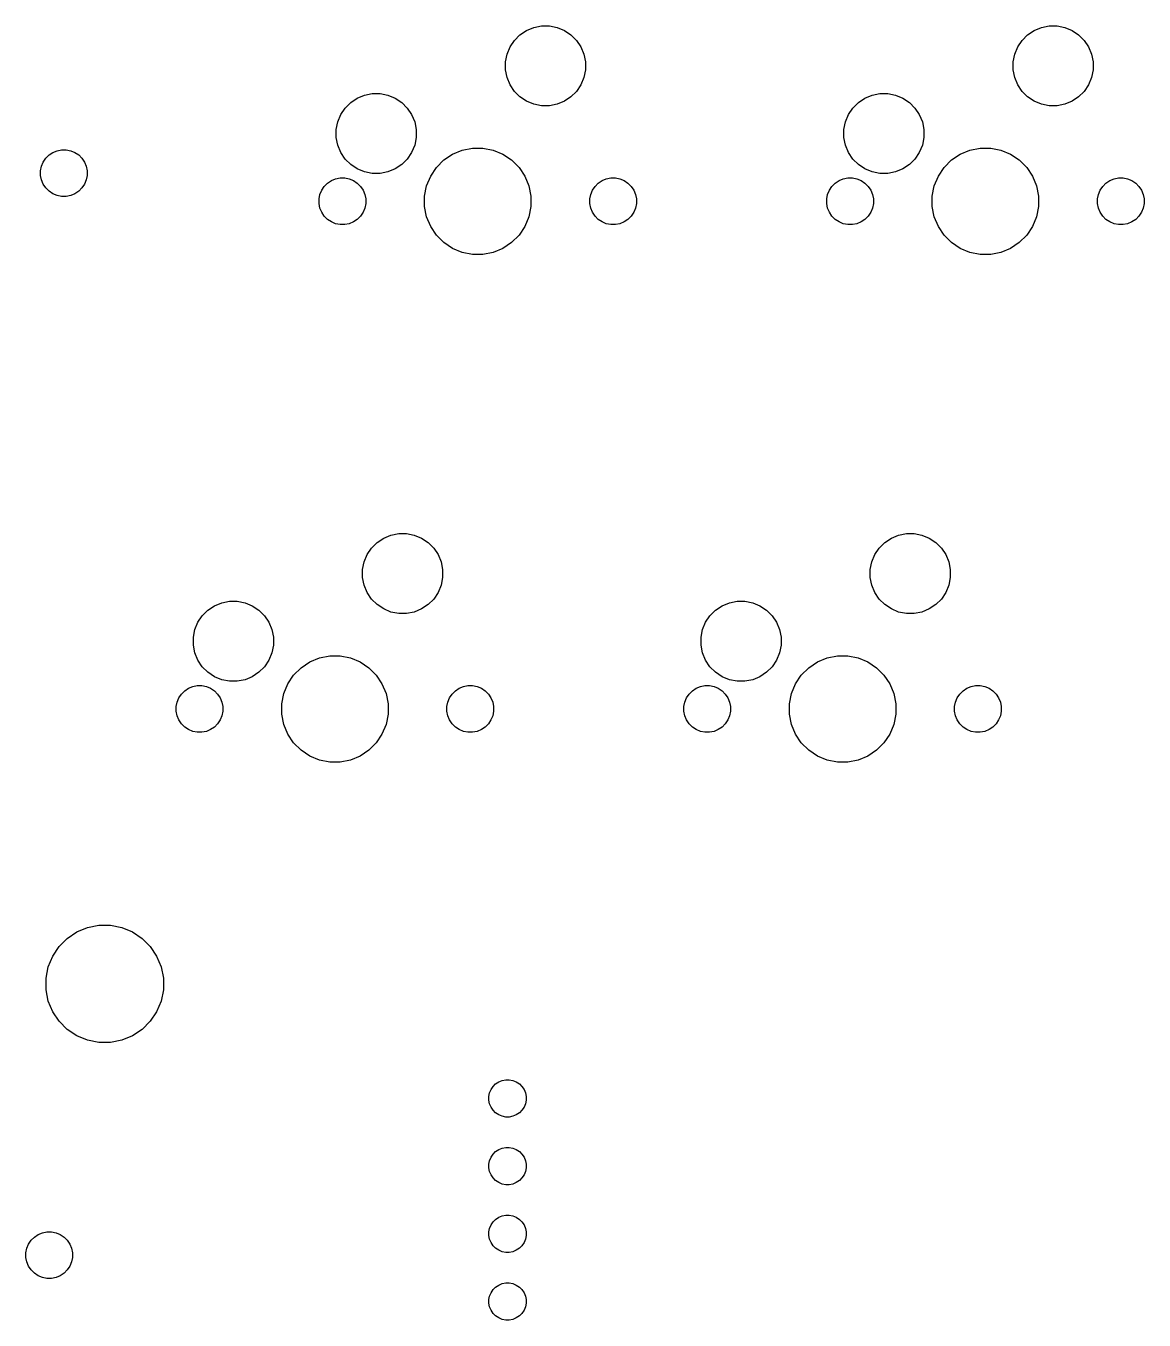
# Model space of a CAD drawing. Extents: x 25 to 359, y 20 to 134.
# Drawn here: x 270.3 to 312.26, y 37.37 to 85.93 of the extents above; entities that cross this region are included whole.
import ezdxf

# ---------------------------------------------------------------- set-up
doc = ezdxf.new("R2010")
doc.units = 0
doc.layers.add('BLACK', color=7, linetype='CONTINUOUS')

msp = doc.modelspace()

# ---------------------------------------------------------------- linework, layer by layer
at = {"layer": 'BLACK', "linetype": 'CONTINUOUS'}
for p, q in [((288.631, 85.3836), (288.84, 85.5925)), ((288.84, 85.5925), (289.086, 85.7567)), ((289.086, 85.7567), (289.359, 85.8698)), ((289.359, 85.8698), (289.649, 85.9274)), ((289.649, 85.9274), (289.944, 85.9274)), ((289.944, 85.9274), (290.234, 85.8698)), ((290.234, 85.8698), (290.507, 85.7567)), ((290.507, 85.7567), (290.753, 85.5925)), ((290.753, 85.5925), (290.962, 85.3836)), ((307.681, 85.3836), (307.89, 85.5925)), ((307.89, 85.5925), (308.136, 85.7567)), ((308.136, 85.7567), (308.409, 85.8698)), ((308.409, 85.8698), (308.699, 85.9274)), ((308.699, 85.9274), (308.994, 85.9274)), ((308.994, 85.9274), (309.284, 85.8698)), ((309.284, 85.8698), (309.557, 85.7567)), ((309.557, 85.7567), (309.803, 85.5925)), ((309.803, 85.5925), (310.012, 85.3836)), ((288.354, 84.8649), (288.467, 85.1379)), ((288.467, 85.1379), (288.631, 85.3836)), ((290.962, 85.3836), (291.126, 85.1379)), ((291.126, 85.1379), (291.239, 84.8649)), ((307.404, 84.8649), (307.517, 85.1379)), ((307.517, 85.1379), (307.681, 85.3836)), ((310.012, 85.3836), (310.176, 85.1379)), ((310.176, 85.1379), (310.289, 84.8649)), ((288.296, 84.5751), (288.354, 84.8649)), ((288.296, 84.2797), (288.296, 84.5751)), ((291.239, 84.8649), (291.296, 84.5751)), ((291.296, 84.5751), (291.296, 84.2797)), ((307.346, 84.5751), (307.404, 84.8649)), ((307.346, 84.2797), (307.346, 84.5751)), ((310.289, 84.8649), (310.346, 84.5751)), ((310.346, 84.5751), (310.346, 84.2797)), ((288.354, 83.9899), (288.296, 84.2797)), ((291.296, 84.2797), (291.239, 83.9899)), ((307.404, 83.9899), (307.346, 84.2797)), ((310.346, 84.2797), (310.289, 83.9899)), ((288.467, 83.7169), (288.354, 83.9899)), ((288.631, 83.4712), (288.467, 83.7169)), ((291.126, 83.7169), (290.962, 83.4712)), ((291.239, 83.9899), (291.126, 83.7169)), ((307.517, 83.7169), (307.404, 83.9899)), ((307.681, 83.4712), (307.517, 83.7169)), ((310.176, 83.7169), (310.012, 83.4712)), ((310.289, 83.9899), (310.176, 83.7169)), ((282.281, 82.8436), (282.49, 83.0525)), ((282.49, 83.0525), (282.736, 83.2167)), ((282.736, 83.2167), (283.009, 83.3298)), ((283.009, 83.3298), (283.299, 83.3874)), ((283.299, 83.3874), (283.594, 83.3874)), ((283.594, 83.3874), (283.884, 83.3298)), ((283.884, 83.3298), (284.157, 83.2167)), ((284.157, 83.2167), (284.403, 83.0525)), ((284.403, 83.0525), (284.612, 82.8436)), ((288.84, 83.2623), (288.631, 83.4712)), ((289.086, 83.0981), (288.84, 83.2623)), ((289.359, 82.985), (289.086, 83.0981)), ((290.507, 83.0981), (290.234, 82.985)), ((290.753, 83.2623), (290.507, 83.0981)), ((290.962, 83.4712), (290.753, 83.2623)), ((301.331, 82.8436), (301.54, 83.0525)), ((301.54, 83.0525), (301.786, 83.2167)), ((301.786, 83.2167), (302.059, 83.3298)), ((302.059, 83.3298), (302.349, 83.3874)), ((302.349, 83.3874), (302.644, 83.3874)), ((302.644, 83.3874), (302.934, 83.3298)), ((302.934, 83.3298), (303.207, 83.2167)), ((303.207, 83.2167), (303.453, 83.0525)), ((303.453, 83.0525), (303.662, 82.8436)), ((307.89, 83.2623), (307.681, 83.4712)), ((308.136, 83.0981), (307.89, 83.2623)), ((308.409, 82.985), (308.136, 83.0981)), ((309.557, 83.0981), (309.284, 82.985)), ((309.803, 83.2623), (309.557, 83.0981)), ((310.012, 83.4712), (309.803, 83.2623)), ((282.004, 82.3249), (282.117, 82.5979)), ((282.117, 82.5979), (282.281, 82.8436)), ((284.612, 82.8436), (284.776, 82.5979)), ((284.776, 82.5979), (284.889, 82.3249)), ((289.649, 82.9274), (289.359, 82.985)), ((289.944, 82.9274), (289.649, 82.9274)), ((290.234, 82.985), (289.944, 82.9274)), ((301.054, 82.3249), (301.167, 82.5979)), ((301.167, 82.5979), (301.331, 82.8436)), ((303.662, 82.8436), (303.826, 82.5979)), ((303.826, 82.5979), (303.939, 82.3249)), ((308.699, 82.9274), (308.409, 82.985)), ((308.994, 82.9274), (308.699, 82.9274)), ((309.284, 82.985), (308.994, 82.9274)), ((281.946, 82.0351), (282.004, 82.3249)), ((284.889, 82.3249), (284.946, 82.0351)), ((300.996, 82.0351), (301.054, 82.3249)), ((303.939, 82.3249), (303.996, 82.0351)), ((281.946, 81.7397), (281.946, 82.0351)), ((282.004, 81.4499), (281.946, 81.7397)), ((284.946, 81.7397), (284.889, 81.4499)), ((284.946, 82.0351), (284.946, 81.7397)), ((300.996, 81.7397), (300.996, 82.0351)), ((301.054, 81.4499), (300.996, 81.7397)), ((303.996, 81.7397), (303.939, 81.4499)), ((303.996, 82.0351), (303.996, 81.7397)), ((271.168, 81.0832), (271.311, 81.179)), ((271.311, 81.179), (271.47, 81.245)), ((271.47, 81.245), (271.639, 81.2786)), ((271.639, 81.2786), (271.812, 81.2786)), ((271.812, 81.2786), (271.981, 81.245)), ((271.981, 81.245), (272.14, 81.179)), ((272.14, 81.179), (272.283, 81.0832)), ((282.117, 81.1769), (282.004, 81.4499)), ((282.281, 80.9312), (282.117, 81.1769)), ((284.776, 81.1769), (284.612, 80.9312)), ((284.889, 81.4499), (284.776, 81.1769)), ((285.985, 80.8962), (286.312, 81.1144)), ((286.312, 81.1144), (286.675, 81.2647)), ((286.675, 81.2647), (287.06, 81.3413)), ((287.06, 81.3413), (287.453, 81.3413)), ((287.453, 81.3413), (287.838, 81.2647)), ((287.838, 81.2647), (288.201, 81.1144)), ((288.201, 81.1144), (288.528, 80.8962)), ((301.167, 81.1769), (301.054, 81.4499)), ((301.331, 80.9312), (301.167, 81.1769)), ((303.826, 81.1769), (303.662, 80.9312)), ((303.939, 81.4499), (303.826, 81.1769)), ((305.035, 80.8962), (305.362, 81.1144)), ((305.362, 81.1144), (305.725, 81.2647)), ((305.725, 81.2647), (306.11, 81.3413)), ((306.11, 81.3413), (306.503, 81.3413)), ((306.503, 81.3413), (306.888, 81.2647)), ((306.888, 81.2647), (307.251, 81.1144)), ((307.251, 81.1144), (307.578, 80.8962)), ((270.85, 80.4898), (270.884, 80.6588)), ((270.884, 80.6588), (270.95, 80.8181)), ((270.95, 80.8181), (271.046, 80.9614)), ((271.046, 80.9614), (271.168, 81.0832)), ((272.283, 81.0832), (272.405, 80.9614)), ((272.405, 80.9614), (272.501, 80.8181)), ((272.501, 80.8181), (272.567, 80.6588)), ((272.567, 80.6588), (272.6, 80.4898)), ((282.49, 80.7223), (282.281, 80.9312)), ((282.736, 80.5581), (282.49, 80.7223)), ((284.403, 80.7223), (284.157, 80.5581)), ((284.612, 80.9312), (284.403, 80.7223)), ((285.49, 80.2919), (285.708, 80.6184)), ((285.708, 80.6184), (285.985, 80.8962)), ((288.528, 80.8962), (288.805, 80.6184)), ((288.805, 80.6184), (289.023, 80.2919)), ((301.54, 80.7223), (301.331, 80.9312)), ((301.786, 80.5581), (301.54, 80.7223)), ((303.453, 80.7223), (303.207, 80.5581)), ((303.662, 80.9312), (303.453, 80.7223)), ((304.54, 80.2919), (304.758, 80.6184)), ((304.758, 80.6184), (305.035, 80.8962)), ((307.578, 80.8962), (307.855, 80.6184)), ((307.855, 80.6184), (308.073, 80.2919)), ((270.85, 80.3174), (270.85, 80.4898)), ((270.884, 80.1484), (270.85, 80.3174)), ((270.95, 79.9891), (270.884, 80.1484)), ((272.567, 80.1484), (272.501, 79.9891)), ((272.6, 80.3174), (272.567, 80.1484)), ((272.6, 80.4898), (272.6, 80.3174)), ((281.762, 80.1228), (281.921, 80.1888)), ((281.921, 80.1888), (282.09, 80.2224)), ((282.09, 80.2224), (282.263, 80.2224)), ((282.263, 80.2224), (282.432, 80.1888)), ((282.432, 80.1888), (282.591, 80.1228)), ((283.009, 80.445), (282.736, 80.5581)), ((283.299, 80.3874), (283.009, 80.445)), ((283.594, 80.3874), (283.299, 80.3874)), ((283.884, 80.445), (283.594, 80.3874)), ((284.157, 80.5581), (283.884, 80.445)), ((285.339, 79.929), (285.49, 80.2919)), ((289.023, 80.2919), (289.174, 79.929)), ((291.922, 80.1228), (292.081, 80.1888)), ((292.081, 80.1888), (292.25, 80.2224)), ((292.25, 80.2224), (292.423, 80.2224)), ((292.423, 80.2224), (292.592, 80.1888)), ((292.592, 80.1888), (292.751, 80.1228)), ((300.812, 80.1228), (300.971, 80.1888)), ((300.971, 80.1888), (301.14, 80.2224)), ((301.14, 80.2224), (301.313, 80.2224)), ((301.313, 80.2224), (301.482, 80.1888)), ((301.482, 80.1888), (301.641, 80.1228)), ((302.059, 80.445), (301.786, 80.5581)), ((302.349, 80.3874), (302.059, 80.445)), ((302.644, 80.3874), (302.349, 80.3874)), ((302.934, 80.445), (302.644, 80.3874)), ((303.207, 80.5581), (302.934, 80.445)), ((304.389, 79.929), (304.54, 80.2919)), ((308.073, 80.2919), (308.224, 79.929)), ((310.972, 80.1228), (311.131, 80.1888)), ((311.131, 80.1888), (311.3, 80.2224)), ((311.3, 80.2224), (311.473, 80.2224)), ((311.473, 80.2224), (311.642, 80.1888)), ((311.642, 80.1888), (311.801, 80.1228)), ((271.046, 79.8458), (270.95, 79.9891)), ((271.168, 79.7239), (271.046, 79.8458)), ((271.311, 79.6282), (271.168, 79.7239)), ((272.283, 79.7239), (272.14, 79.6282)), ((272.405, 79.8458), (272.283, 79.7239)), ((272.501, 79.9891), (272.405, 79.8458)), ((281.335, 79.6026), (281.401, 79.7619)), ((281.401, 79.7619), (281.497, 79.9052)), ((281.497, 79.9052), (281.619, 80.0271)), ((281.619, 80.0271), (281.762, 80.1228)), ((282.591, 80.1228), (282.734, 80.0271)), ((282.734, 80.0271), (282.856, 79.9052)), ((282.856, 79.9052), (282.952, 79.7619)), ((282.952, 79.7619), (283.018, 79.6026)), ((285.263, 79.5438), (285.339, 79.929)), ((289.174, 79.929), (289.25, 79.5438)), ((291.495, 79.6026), (291.561, 79.7619)), ((291.561, 79.7619), (291.657, 79.9052)), ((291.657, 79.9052), (291.779, 80.0271)), ((291.779, 80.0271), (291.922, 80.1228)), ((292.751, 80.1228), (292.894, 80.0271)), ((292.894, 80.0271), (293.016, 79.9052)), ((293.016, 79.9052), (293.112, 79.7619)), ((293.112, 79.7619), (293.178, 79.6026)), ((300.385, 79.6026), (300.451, 79.7619)), ((300.451, 79.7619), (300.547, 79.9052)), ((300.547, 79.9052), (300.669, 80.0271)), ((300.669, 80.0271), (300.812, 80.1228)), ((301.641, 80.1228), (301.784, 80.0271)), ((301.784, 80.0271), (301.906, 79.9052)), ((301.906, 79.9052), (302.002, 79.7619)), ((302.002, 79.7619), (302.068, 79.6026)), ((304.313, 79.5438), (304.389, 79.929)), ((308.224, 79.929), (308.3, 79.5438)), ((310.545, 79.6026), (310.611, 79.7619)), ((310.611, 79.7619), (310.707, 79.9052)), ((310.707, 79.9052), (310.829, 80.0271)), ((310.829, 80.0271), (310.972, 80.1228)), ((311.801, 80.1228), (311.944, 80.0271)), ((311.944, 80.0271), (312.066, 79.9052)), ((312.066, 79.9052), (312.162, 79.7619)), ((312.162, 79.7619), (312.228, 79.6026)), ((271.47, 79.5622), (271.311, 79.6282)), ((271.639, 79.5286), (271.47, 79.5622)), ((271.812, 79.5286), (271.639, 79.5286)), ((271.981, 79.5622), (271.812, 79.5286)), ((272.14, 79.6282), (271.981, 79.5622)), ((281.301, 79.4336), (281.335, 79.6026)), ((281.301, 79.2612), (281.301, 79.4336)), ((281.335, 79.0922), (281.301, 79.2612)), ((283.018, 79.6026), (283.051, 79.4336)), ((283.051, 79.2612), (283.018, 79.0922)), ((283.051, 79.4336), (283.051, 79.2612)), ((285.263, 79.151), (285.263, 79.5438)), ((289.25, 79.5438), (289.25, 79.151)), ((291.461, 79.4336), (291.495, 79.6026)), ((291.461, 79.2612), (291.461, 79.4336)), ((291.495, 79.0922), (291.461, 79.2612)), ((293.178, 79.6026), (293.211, 79.4336)), ((293.211, 79.2612), (293.178, 79.0922)), ((293.211, 79.4336), (293.211, 79.2612)), ((300.351, 79.4336), (300.385, 79.6026)), ((300.351, 79.2612), (300.351, 79.4336)), ((300.385, 79.0922), (300.351, 79.2612)), ((302.068, 79.6026), (302.101, 79.4336)), ((302.101, 79.2612), (302.068, 79.0922)), ((302.101, 79.4336), (302.101, 79.2612)), ((304.313, 79.151), (304.313, 79.5438)), ((308.3, 79.5438), (308.3, 79.151)), ((310.511, 79.4336), (310.545, 79.6026)), ((310.511, 79.2612), (310.511, 79.4336)), ((310.545, 79.0922), (310.511, 79.2612)), ((312.228, 79.6026), (312.261, 79.4336)), ((312.261, 79.2612), (312.228, 79.0922)), ((312.261, 79.4336), (312.261, 79.2612)), ((281.401, 78.9329), (281.335, 79.0922)), ((281.497, 78.7896), (281.401, 78.9329)), ((281.619, 78.6677), (281.497, 78.7896)), ((282.856, 78.7896), (282.734, 78.6677)), ((282.952, 78.9329), (282.856, 78.7896)), ((283.018, 79.0922), (282.952, 78.9329)), ((285.339, 78.7658), (285.263, 79.151)), ((285.49, 78.4029), (285.339, 78.7658)), ((289.174, 78.7658), (289.023, 78.4029)), ((289.25, 79.151), (289.174, 78.7658)), ((291.561, 78.9329), (291.495, 79.0922)), ((291.657, 78.7896), (291.561, 78.9329)), ((291.779, 78.6677), (291.657, 78.7896)), ((293.016, 78.7896), (292.894, 78.6677)), ((293.112, 78.9329), (293.016, 78.7896)), ((293.178, 79.0922), (293.112, 78.9329)), ((300.451, 78.9329), (300.385, 79.0922)), ((300.547, 78.7896), (300.451, 78.9329)), ((300.669, 78.6677), (300.547, 78.7896)), ((301.906, 78.7896), (301.784, 78.6677)), ((302.002, 78.9329), (301.906, 78.7896)), ((302.068, 79.0922), (302.002, 78.9329)), ((304.389, 78.7658), (304.313, 79.151)), ((304.54, 78.4029), (304.389, 78.7658)), ((308.224, 78.7658), (308.073, 78.4029)), ((308.3, 79.151), (308.224, 78.7658)), ((310.611, 78.9329), (310.545, 79.0922)), ((310.707, 78.7896), (310.611, 78.9329)), ((310.829, 78.6677), (310.707, 78.7896)), ((312.066, 78.7896), (311.944, 78.6677)), ((312.162, 78.9329), (312.066, 78.7896)), ((312.228, 79.0922), (312.162, 78.9329)), ((281.762, 78.572), (281.619, 78.6677)), ((281.921, 78.506), (281.762, 78.572)), ((282.09, 78.4724), (281.921, 78.506)), ((282.263, 78.4724), (282.09, 78.4724)), ((282.432, 78.506), (282.263, 78.4724)), ((282.591, 78.572), (282.432, 78.506)), ((282.734, 78.6677), (282.591, 78.572)), ((285.708, 78.0764), (285.49, 78.4029)), ((289.023, 78.4029), (288.805, 78.0764)), ((291.922, 78.572), (291.779, 78.6677)), ((292.081, 78.506), (291.922, 78.572)), ((292.25, 78.4724), (292.081, 78.506)), ((292.423, 78.4724), (292.25, 78.4724)), ((292.592, 78.506), (292.423, 78.4724)), ((292.751, 78.572), (292.592, 78.506)), ((292.894, 78.6677), (292.751, 78.572)), ((300.812, 78.572), (300.669, 78.6677)), ((300.971, 78.506), (300.812, 78.572)), ((301.14, 78.4724), (300.971, 78.506)), ((301.313, 78.4724), (301.14, 78.4724)), ((301.482, 78.506), (301.313, 78.4724)), ((301.641, 78.572), (301.482, 78.506)), ((301.784, 78.6677), (301.641, 78.572)), ((304.758, 78.0764), (304.54, 78.4029)), ((308.073, 78.4029), (307.855, 78.0764)), ((310.972, 78.572), (310.829, 78.6677)), ((311.131, 78.506), (310.972, 78.572)), ((311.3, 78.4724), (311.131, 78.506)), ((311.473, 78.4724), (311.3, 78.4724)), ((311.642, 78.506), (311.473, 78.4724)), ((311.801, 78.572), (311.642, 78.506)), ((311.944, 78.6677), (311.801, 78.572)), ((285.985, 77.7986), (285.708, 78.0764)), ((286.312, 77.5804), (285.985, 77.7986)), ((288.528, 77.7986), (288.201, 77.5804)), ((288.805, 78.0764), (288.528, 77.7986)), ((305.035, 77.7986), (304.758, 78.0764)), ((305.362, 77.5804), (305.035, 77.7986)), ((307.578, 77.7986), (307.251, 77.5804)), ((307.855, 78.0764), (307.578, 77.7986)), ((286.675, 77.4301), (286.312, 77.5804)), ((287.06, 77.3535), (286.675, 77.4301)), ((287.453, 77.3535), (287.06, 77.3535)), ((287.838, 77.4301), (287.453, 77.3535)), ((288.201, 77.5804), (287.838, 77.4301)), ((305.725, 77.4301), (305.362, 77.5804)), ((306.11, 77.3535), (305.725, 77.4301)), ((306.503, 77.3535), (306.11, 77.3535)), ((306.888, 77.4301), (306.503, 77.3535)), ((307.251, 77.5804), (306.888, 77.4301)), ((283.271, 66.3336), (283.48, 66.5425)), ((283.48, 66.5425), (283.726, 66.7067)), ((283.726, 66.7067), (283.999, 66.8198)), ((283.999, 66.8198), (284.289, 66.8774)), ((284.289, 66.8774), (284.584, 66.8774)), ((284.584, 66.8774), (284.874, 66.8198)), ((284.874, 66.8198), (285.147, 66.7067)), ((285.147, 66.7067), (285.393, 66.5425)), ((285.393, 66.5425), (285.602, 66.3336)), ((302.321, 66.3336), (302.53, 66.5425)), ((302.53, 66.5425), (302.776, 66.7067)), ((302.776, 66.7067), (303.049, 66.8198)), ((303.049, 66.8198), (303.339, 66.8774)), ((303.339, 66.8774), (303.634, 66.8774)), ((303.634, 66.8774), (303.924, 66.8198)), ((303.924, 66.8198), (304.197, 66.7067)), ((304.197, 66.7067), (304.443, 66.5425)), ((304.443, 66.5425), (304.652, 66.3336)), ((282.994, 65.8149), (283.107, 66.0879)), ((283.107, 66.0879), (283.271, 66.3336)), ((285.602, 66.3336), (285.766, 66.0879)), ((285.766, 66.0879), (285.879, 65.8149)), ((302.044, 65.8149), (302.157, 66.0879)), ((302.157, 66.0879), (302.321, 66.3336)), ((304.652, 66.3336), (304.816, 66.0879)), ((304.816, 66.0879), (304.929, 65.8149)), ((282.936, 65.5251), (282.994, 65.8149)), ((285.879, 65.8149), (285.936, 65.5251)), ((301.986, 65.5251), (302.044, 65.8149)), ((304.929, 65.8149), (304.986, 65.5251)), ((282.936, 65.2297), (282.936, 65.5251)), ((282.994, 64.9399), (282.936, 65.2297)), ((285.936, 65.2297), (285.879, 64.9399)), ((285.936, 65.5251), (285.936, 65.2297)), ((301.986, 65.2297), (301.986, 65.5251)), ((302.044, 64.9399), (301.986, 65.2297)), ((304.986, 65.2297), (304.929, 64.9399)), ((304.986, 65.5251), (304.986, 65.2297)), ((283.107, 64.6669), (282.994, 64.9399)), ((283.271, 64.4212), (283.107, 64.6669)), ((285.766, 64.6669), (285.602, 64.4212)), ((285.879, 64.9399), (285.766, 64.6669)), ((302.157, 64.6669), (302.044, 64.9399)), ((302.321, 64.4212), (302.157, 64.6669)), ((304.816, 64.6669), (304.652, 64.4212)), ((304.929, 64.9399), (304.816, 64.6669)), ((277.13, 64.0025), (277.376, 64.1667)), ((277.376, 64.1667), (277.649, 64.2798)), ((277.649, 64.2798), (277.939, 64.3374)), ((277.939, 64.3374), (278.234, 64.3374)), ((278.234, 64.3374), (278.524, 64.2798)), ((278.524, 64.2798), (278.797, 64.1667)), ((278.797, 64.1667), (279.043, 64.0025)), ((283.48, 64.2123), (283.271, 64.4212)), ((283.726, 64.0481), (283.48, 64.2123)), ((285.393, 64.2123), (285.147, 64.0481)), ((285.602, 64.4212), (285.393, 64.2123)), ((296.18, 64.0025), (296.426, 64.1667)), ((296.426, 64.1667), (296.699, 64.2798)), ((296.699, 64.2798), (296.989, 64.3374)), ((296.989, 64.3374), (297.284, 64.3374)), ((297.284, 64.3374), (297.574, 64.2798)), ((297.574, 64.2798), (297.847, 64.1667)), ((297.847, 64.1667), (298.093, 64.0025)), ((302.53, 64.2123), (302.321, 64.4212)), ((302.776, 64.0481), (302.53, 64.2123)), ((304.443, 64.2123), (304.197, 64.0481)), ((304.652, 64.4212), (304.443, 64.2123)), ((276.757, 63.5479), (276.921, 63.7936)), ((276.921, 63.7936), (277.13, 64.0025)), ((279.043, 64.0025), (279.252, 63.7936)), ((279.252, 63.7936), (279.416, 63.5479)), ((283.999, 63.935), (283.726, 64.0481)), ((284.289, 63.8774), (283.999, 63.935)), ((284.584, 63.8774), (284.289, 63.8774)), ((284.874, 63.935), (284.584, 63.8774)), ((285.147, 64.0481), (284.874, 63.935)), ((295.807, 63.5479), (295.971, 63.7936)), ((295.971, 63.7936), (296.18, 64.0025)), ((298.093, 64.0025), (298.302, 63.7936)), ((298.302, 63.7936), (298.466, 63.5479)), ((303.049, 63.935), (302.776, 64.0481)), ((303.339, 63.8774), (303.049, 63.935)), ((303.634, 63.8774), (303.339, 63.8774)), ((303.924, 63.935), (303.634, 63.8774)), ((304.197, 64.0481), (303.924, 63.935)), ((276.586, 62.9851), (276.644, 63.2749)), ((276.644, 63.2749), (276.757, 63.5479)), ((279.416, 63.5479), (279.529, 63.2749)), ((279.529, 63.2749), (279.586, 62.9851)), ((295.636, 62.9851), (295.694, 63.2749)), ((295.694, 63.2749), (295.807, 63.5479)), ((298.466, 63.5479), (298.579, 63.2749)), ((298.579, 63.2749), (298.636, 62.9851)), ((276.586, 62.6897), (276.586, 62.9851)), ((276.644, 62.3999), (276.586, 62.6897)), ((279.586, 62.6897), (279.529, 62.3999)), ((279.586, 62.9851), (279.586, 62.6897)), ((295.636, 62.6897), (295.636, 62.9851)), ((295.694, 62.3999), (295.636, 62.6897)), ((298.636, 62.6897), (298.579, 62.3999)), ((298.636, 62.9851), (298.636, 62.6897)), ((276.757, 62.1269), (276.644, 62.3999)), ((279.529, 62.3999), (279.416, 62.1269)), ((280.952, 62.0644), (281.315, 62.2147)), ((281.315, 62.2147), (281.7, 62.2913)), ((281.7, 62.2913), (282.093, 62.2913)), ((282.093, 62.2913), (282.478, 62.2147)), ((282.478, 62.2147), (282.841, 62.0644)), ((295.807, 62.1269), (295.694, 62.3999)), ((298.579, 62.3999), (298.466, 62.1269)), ((300.002, 62.0644), (300.365, 62.2147)), ((300.365, 62.2147), (300.75, 62.2913)), ((300.75, 62.2913), (301.143, 62.2913)), ((301.143, 62.2913), (301.528, 62.2147)), ((301.528, 62.2147), (301.891, 62.0644)), ((276.921, 61.8812), (276.757, 62.1269)), ((277.13, 61.6723), (276.921, 61.8812)), ((279.252, 61.8812), (279.043, 61.6723)), ((279.416, 62.1269), (279.252, 61.8812)), ((280.348, 61.5684), (280.625, 61.8462)), ((280.625, 61.8462), (280.952, 62.0644)), ((282.841, 62.0644), (283.168, 61.8462)), ((283.168, 61.8462), (283.445, 61.5684)), ((295.971, 61.8812), (295.807, 62.1269)), ((296.18, 61.6723), (295.971, 61.8812)), ((298.302, 61.8812), (298.093, 61.6723)), ((298.466, 62.1269), (298.302, 61.8812)), ((299.398, 61.5684), (299.675, 61.8462)), ((299.675, 61.8462), (300.002, 62.0644)), ((301.891, 62.0644), (302.218, 61.8462)), ((302.218, 61.8462), (302.495, 61.5684)), ((277.376, 61.5081), (277.13, 61.6723)), ((277.649, 61.395), (277.376, 61.5081)), ((277.939, 61.3374), (277.649, 61.395)), ((278.234, 61.3374), (277.939, 61.3374)), ((278.524, 61.395), (278.234, 61.3374)), ((278.797, 61.5081), (278.524, 61.395)), ((279.043, 61.6723), (278.797, 61.5081)), ((279.979, 60.879), (280.13, 61.2419)), ((280.13, 61.2419), (280.348, 61.5684)), ((283.445, 61.5684), (283.663, 61.2419)), ((283.663, 61.2419), (283.814, 60.879)), ((296.426, 61.5081), (296.18, 61.6723)), ((296.699, 61.395), (296.426, 61.5081)), ((296.989, 61.3374), (296.699, 61.395)), ((297.284, 61.3374), (296.989, 61.3374)), ((297.574, 61.395), (297.284, 61.3374)), ((297.847, 61.5081), (297.574, 61.395)), ((298.093, 61.6723), (297.847, 61.5081)), ((299.029, 60.879), (299.18, 61.2419)), ((299.18, 61.2419), (299.398, 61.5684)), ((302.495, 61.5684), (302.713, 61.2419)), ((302.713, 61.2419), (302.864, 60.879)), ((275.975, 60.5526), (276.041, 60.7119)), ((276.041, 60.7119), (276.137, 60.8552)), ((276.137, 60.8552), (276.259, 60.9771)), ((276.259, 60.9771), (276.402, 61.0728)), ((276.402, 61.0728), (276.561, 61.1388)), ((276.561, 61.1388), (276.73, 61.1724)), ((276.73, 61.1724), (276.903, 61.1724)), ((276.903, 61.1724), (277.072, 61.1388)), ((277.072, 61.1388), (277.231, 61.0728)), ((277.231, 61.0728), (277.374, 60.9771)), ((277.374, 60.9771), (277.496, 60.8552)), ((277.496, 60.8552), (277.592, 60.7119)), ((277.592, 60.7119), (277.658, 60.5526)), ((279.903, 60.4938), (279.979, 60.879)), ((283.814, 60.879), (283.89, 60.4938)), ((286.135, 60.5526), (286.201, 60.7119)), ((286.201, 60.7119), (286.297, 60.8552)), ((286.297, 60.8552), (286.419, 60.9771)), ((286.419, 60.9771), (286.562, 61.0728)), ((286.562, 61.0728), (286.721, 61.1388)), ((286.721, 61.1388), (286.89, 61.1724)), ((286.89, 61.1724), (287.063, 61.1724)), ((287.063, 61.1724), (287.232, 61.1388)), ((287.232, 61.1388), (287.391, 61.0728)), ((287.391, 61.0728), (287.534, 60.9771)), ((287.534, 60.9771), (287.656, 60.8552)), ((287.656, 60.8552), (287.752, 60.7119)), ((287.752, 60.7119), (287.818, 60.5526)), ((295.025, 60.5526), (295.091, 60.7119)), ((295.091, 60.7119), (295.187, 60.8552)), ((295.187, 60.8552), (295.309, 60.9771)), ((295.309, 60.9771), (295.452, 61.0728)), ((295.452, 61.0728), (295.611, 61.1388)), ((295.611, 61.1388), (295.78, 61.1724)), ((295.78, 61.1724), (295.953, 61.1724)), ((295.953, 61.1724), (296.122, 61.1388)), ((296.122, 61.1388), (296.281, 61.0728)), ((296.281, 61.0728), (296.424, 60.9771)), ((296.424, 60.9771), (296.546, 60.8552)), ((296.546, 60.8552), (296.642, 60.7119)), ((296.642, 60.7119), (296.708, 60.5526)), ((298.953, 60.4938), (299.029, 60.879)), ((302.864, 60.879), (302.94, 60.4938)), ((305.185, 60.5526), (305.251, 60.7119)), ((305.251, 60.7119), (305.347, 60.8552)), ((305.347, 60.8552), (305.469, 60.9771)), ((305.469, 60.9771), (305.612, 61.0728)), ((305.612, 61.0728), (305.771, 61.1388)), ((305.771, 61.1388), (305.94, 61.1724)), ((305.94, 61.1724), (306.113, 61.1724)), ((306.113, 61.1724), (306.282, 61.1388)), ((306.282, 61.1388), (306.441, 61.0728)), ((306.441, 61.0728), (306.584, 60.9771)), ((306.584, 60.9771), (306.706, 60.8552)), ((306.706, 60.8552), (306.802, 60.7119)), ((306.802, 60.7119), (306.868, 60.5526)), ((275.941, 60.3836), (275.975, 60.5526)), ((275.941, 60.2112), (275.941, 60.3836)), ((277.658, 60.5526), (277.691, 60.3836)), ((277.691, 60.3836), (277.691, 60.2112)), ((279.903, 60.101), (279.903, 60.4938)), ((283.89, 60.4938), (283.89, 60.101)), ((286.101, 60.3836), (286.135, 60.5526)), ((286.101, 60.2112), (286.101, 60.3836)), ((287.818, 60.5526), (287.851, 60.3836)), ((287.851, 60.3836), (287.851, 60.2112)), ((294.991, 60.3836), (295.025, 60.5526)), ((294.991, 60.2112), (294.991, 60.3836)), ((296.708, 60.5526), (296.741, 60.3836)), ((296.741, 60.3836), (296.741, 60.2112)), ((298.953, 60.101), (298.953, 60.4938)), ((302.94, 60.4938), (302.94, 60.101)), ((305.151, 60.3836), (305.185, 60.5526)), ((305.151, 60.2112), (305.151, 60.3836)), ((306.868, 60.5526), (306.901, 60.3836)), ((306.901, 60.3836), (306.901, 60.2112)), ((275.975, 60.0422), (275.941, 60.2112)), ((276.041, 59.8829), (275.975, 60.0422)), ((276.137, 59.7396), (276.041, 59.8829)), ((276.259, 59.6177), (276.137, 59.7396)), ((277.496, 59.7396), (277.374, 59.6177)), ((277.592, 59.8829), (277.496, 59.7396)), ((277.658, 60.0422), (277.592, 59.8829)), ((277.691, 60.2112), (277.658, 60.0422)), ((279.979, 59.7158), (279.903, 60.101)), ((283.89, 60.101), (283.814, 59.7158)), ((286.135, 60.0422), (286.101, 60.2112)), ((286.201, 59.8829), (286.135, 60.0422)), ((286.297, 59.7396), (286.201, 59.8829)), ((286.419, 59.6177), (286.297, 59.7396)), ((287.656, 59.7396), (287.534, 59.6177)), ((287.752, 59.8829), (287.656, 59.7396)), ((287.818, 60.0422), (287.752, 59.8829)), ((287.851, 60.2112), (287.818, 60.0422)), ((295.025, 60.0422), (294.991, 60.2112)), ((295.091, 59.8829), (295.025, 60.0422)), ((295.187, 59.7396), (295.091, 59.8829)), ((295.309, 59.6177), (295.187, 59.7396)), ((296.546, 59.7396), (296.424, 59.6177)), ((296.642, 59.8829), (296.546, 59.7396)), ((296.708, 60.0422), (296.642, 59.8829)), ((296.741, 60.2112), (296.708, 60.0422)), ((299.029, 59.7158), (298.953, 60.101)), ((302.94, 60.101), (302.864, 59.7158)), ((305.185, 60.0422), (305.151, 60.2112)), ((305.251, 59.8829), (305.185, 60.0422)), ((305.347, 59.7396), (305.251, 59.8829)), ((305.469, 59.6177), (305.347, 59.7396)), ((306.706, 59.7396), (306.584, 59.6177)), ((306.802, 59.8829), (306.706, 59.7396)), ((306.868, 60.0422), (306.802, 59.8829)), ((306.901, 60.2112), (306.868, 60.0422)), ((276.402, 59.522), (276.259, 59.6177)), ((276.561, 59.456), (276.402, 59.522)), ((276.73, 59.4224), (276.561, 59.456)), ((276.903, 59.4224), (276.73, 59.4224)), ((277.072, 59.456), (276.903, 59.4224)), ((277.231, 59.522), (277.072, 59.456)), ((277.374, 59.6177), (277.231, 59.522)), ((280.13, 59.3529), (279.979, 59.7158)), ((280.348, 59.0264), (280.13, 59.3529)), ((283.663, 59.3529), (283.445, 59.0264)), ((283.814, 59.7158), (283.663, 59.3529)), ((286.562, 59.522), (286.419, 59.6177)), ((286.721, 59.456), (286.562, 59.522)), ((286.89, 59.4224), (286.721, 59.456)), ((287.063, 59.4224), (286.89, 59.4224)), ((287.232, 59.456), (287.063, 59.4224)), ((287.391, 59.522), (287.232, 59.456)), ((287.534, 59.6177), (287.391, 59.522)), ((295.452, 59.522), (295.309, 59.6177)), ((295.611, 59.456), (295.452, 59.522)), ((295.78, 59.4224), (295.611, 59.456)), ((295.953, 59.4224), (295.78, 59.4224)), ((296.122, 59.456), (295.953, 59.4224)), ((296.281, 59.522), (296.122, 59.456)), ((296.424, 59.6177), (296.281, 59.522)), ((299.18, 59.3529), (299.029, 59.7158)), ((299.398, 59.0264), (299.18, 59.3529)), ((302.713, 59.3529), (302.495, 59.0264)), ((302.864, 59.7158), (302.713, 59.3529)), ((305.612, 59.522), (305.469, 59.6177)), ((305.771, 59.456), (305.612, 59.522)), ((305.94, 59.4224), (305.771, 59.456)), ((306.113, 59.4224), (305.94, 59.4224)), ((306.282, 59.456), (306.113, 59.4224)), ((306.441, 59.522), (306.282, 59.456)), ((306.584, 59.6177), (306.441, 59.522)), ((280.625, 58.7486), (280.348, 59.0264)), ((283.445, 59.0264), (283.168, 58.7486)), ((299.675, 58.7486), (299.398, 59.0264)), ((302.495, 59.0264), (302.218, 58.7486)), ((280.952, 58.5304), (280.625, 58.7486)), ((281.315, 58.3801), (280.952, 58.5304)), ((281.7, 58.3035), (281.315, 58.3801)), ((282.093, 58.3035), (281.7, 58.3035)), ((282.478, 58.3801), (282.093, 58.3035)), ((282.841, 58.5304), (282.478, 58.3801)), ((283.168, 58.7486), (282.841, 58.5304)), ((300.002, 58.5304), (299.675, 58.7486)), ((300.365, 58.3801), (300.002, 58.5304)), ((300.75, 58.3035), (300.365, 58.3801)), ((301.143, 58.3035), (300.75, 58.3035)), ((301.528, 58.3801), (301.143, 58.3035)), ((301.891, 58.5304), (301.528, 58.3801)), ((302.218, 58.7486), (301.891, 58.5304)), ((272.216, 51.9283), (272.616, 52.0941)), ((272.616, 52.0941), (273.041, 52.1787)), ((273.041, 52.1787), (273.474, 52.1787)), ((273.474, 52.1787), (273.899, 52.0941)), ((273.899, 52.0941), (274.3, 51.9283)), ((271.549, 51.3811), (271.855, 51.6875)), ((271.855, 51.6875), (272.216, 51.9283)), ((274.3, 51.9283), (274.66, 51.6875)), ((274.66, 51.6875), (274.967, 51.3811)), ((271.142, 50.6204), (271.308, 51.0207)), ((271.308, 51.0207), (271.549, 51.3811)), ((274.967, 51.3811), (275.207, 51.0207)), ((275.207, 51.0207), (275.373, 50.6204)), ((271.058, 50.1953), (271.142, 50.6204)), ((275.373, 50.6204), (275.458, 50.1953)), ((271.058, 49.762), (271.058, 50.1953)), ((275.458, 50.1953), (275.458, 49.762)), ((271.142, 49.3369), (271.058, 49.762)), ((275.458, 49.762), (275.373, 49.3369)), ((271.308, 48.9366), (271.142, 49.3369)), ((275.373, 49.3369), (275.207, 48.9366)), ((271.549, 48.5762), (271.308, 48.9366)), ((271.855, 48.2698), (271.549, 48.5762)), ((274.967, 48.5762), (274.66, 48.2698)), ((275.207, 48.9366), (274.967, 48.5762)), ((272.216, 48.029), (271.855, 48.2698)), ((274.66, 48.2698), (274.3, 48.029)), ((272.616, 47.8632), (272.216, 48.029)), ((273.041, 47.7787), (272.616, 47.8632)), ((273.474, 47.7787), (273.041, 47.7787)), ((273.899, 47.8632), (273.474, 47.7787)), ((274.3, 48.029), (273.899, 47.8632)), ((287.83, 46.1289), (287.927, 46.2262)), ((287.927, 46.2262), (288.042, 46.3027)), ((288.042, 46.3027), (288.169, 46.3553)), ((288.169, 46.3553), (288.304, 46.3822)), ((288.304, 46.3822), (288.441, 46.3822)), ((288.441, 46.3822), (288.576, 46.3553)), ((288.576, 46.3553), (288.703, 46.3027)), ((288.703, 46.3027), (288.818, 46.2262)), ((288.818, 46.2262), (288.915, 46.1289)), ((287.674, 45.7525), (287.701, 45.8874)), ((287.674, 45.6149), (287.674, 45.7525)), ((287.701, 45.8874), (287.754, 46.0145)), ((287.754, 46.0145), (287.83, 46.1289)), ((288.915, 46.1289), (288.992, 46.0145)), ((288.992, 46.0145), (289.044, 45.8874)), ((289.044, 45.8874), (289.071, 45.7525)), ((289.071, 45.7525), (289.071, 45.6149)), ((287.701, 45.4799), (287.674, 45.6149)), ((287.754, 45.3528), (287.701, 45.4799)), ((287.83, 45.2384), (287.754, 45.3528)), ((287.927, 45.1411), (287.83, 45.2384)), ((288.915, 45.2384), (288.818, 45.1411)), ((288.992, 45.3528), (288.915, 45.2384)), ((289.044, 45.4799), (288.992, 45.3528)), ((289.071, 45.6149), (289.044, 45.4799)), ((288.042, 45.0647), (287.927, 45.1411)), ((288.169, 45.012), (288.042, 45.0647)), ((288.304, 44.9852), (288.169, 45.012)), ((288.441, 44.9852), (288.304, 44.9852)), ((288.576, 45.012), (288.441, 44.9852)), ((288.703, 45.0647), (288.576, 45.012)), ((288.818, 45.1411), (288.703, 45.0647)), ((287.927, 43.6862), (288.042, 43.7627)), ((288.042, 43.7627), (288.169, 43.8153)), ((288.169, 43.8153), (288.304, 43.8422)), ((288.304, 43.8422), (288.441, 43.8422)), ((288.441, 43.8422), (288.576, 43.8153)), ((288.576, 43.8153), (288.703, 43.7627)), ((288.703, 43.7627), (288.818, 43.6862)), ((287.674, 43.2125), (287.701, 43.3474)), ((287.701, 43.3474), (287.754, 43.4745)), ((287.754, 43.4745), (287.83, 43.5889)), ((287.83, 43.5889), (287.927, 43.6862)), ((288.818, 43.6862), (288.915, 43.5889)), ((288.915, 43.5889), (288.992, 43.4745)), ((288.992, 43.4745), (289.044, 43.3474)), ((289.044, 43.3474), (289.071, 43.2125)), ((287.674, 43.0749), (287.674, 43.2125)), ((287.701, 42.9399), (287.674, 43.0749)), ((287.754, 42.8128), (287.701, 42.9399)), ((287.83, 42.6984), (287.754, 42.8128)), ((288.992, 42.8128), (288.915, 42.6984)), ((289.044, 42.9399), (288.992, 42.8128)), ((289.071, 43.0749), (289.044, 42.9399)), ((289.071, 43.2125), (289.071, 43.0749)), ((287.927, 42.6011), (287.83, 42.6984)), ((288.042, 42.5247), (287.927, 42.6011)), ((288.169, 42.472), (288.042, 42.5247)), ((288.304, 42.4452), (288.169, 42.472)), ((288.441, 42.4452), (288.304, 42.4452)), ((288.576, 42.472), (288.441, 42.4452)), ((288.703, 42.5247), (288.576, 42.472)), ((288.818, 42.6011), (288.703, 42.5247)), ((288.915, 42.6984), (288.818, 42.6011)), ((288.169, 41.2753), (288.304, 41.3022)), ((288.304, 41.3022), (288.441, 41.3022)), ((288.441, 41.3022), (288.576, 41.2753)), ((287.674, 40.6725), (287.701, 40.8074)), ((287.701, 40.8074), (287.754, 40.9345)), ((287.754, 40.9345), (287.83, 41.0489)), ((287.83, 41.0489), (287.927, 41.1462)), ((287.927, 41.1462), (288.042, 41.2227)), ((288.042, 41.2227), (288.169, 41.2753)), ((288.576, 41.2753), (288.703, 41.2227)), ((288.703, 41.2227), (288.818, 41.1462)), ((288.818, 41.1462), (288.915, 41.0489)), ((288.915, 41.0489), (288.992, 40.9345)), ((288.992, 40.9345), (289.044, 40.8074)), ((289.044, 40.8074), (289.071, 40.6725)), ((270.4, 40.2181), (270.496, 40.3614)), ((270.496, 40.3614), (270.618, 40.4832)), ((270.618, 40.4832), (270.761, 40.579)), ((270.761, 40.579), (270.92, 40.645)), ((270.92, 40.645), (271.089, 40.6786)), ((271.089, 40.6786), (271.262, 40.6786)), ((271.262, 40.6786), (271.431, 40.645)), ((271.431, 40.645), (271.59, 40.579)), ((271.59, 40.579), (271.733, 40.4832)), ((271.733, 40.4832), (271.855, 40.3614)), ((271.855, 40.3614), (271.951, 40.2181)), ((287.674, 40.5349), (287.674, 40.6725)), ((287.701, 40.3999), (287.674, 40.5349)), ((287.754, 40.2728), (287.701, 40.3999)), ((289.044, 40.3999), (288.992, 40.2728)), ((289.071, 40.5349), (289.044, 40.3999)), ((289.071, 40.6725), (289.071, 40.5349)), ((270.3, 39.8898), (270.334, 40.0588)), ((270.3, 39.7174), (270.3, 39.8898)), ((270.334, 40.0588), (270.4, 40.2181)), ((271.951, 40.2181), (272.017, 40.0588)), ((272.017, 40.0588), (272.05, 39.8898)), ((272.05, 39.8898), (272.05, 39.7174)), ((287.83, 40.1584), (287.754, 40.2728)), ((287.927, 40.0611), (287.83, 40.1584)), ((288.042, 39.9847), (287.927, 40.0611)), ((288.169, 39.932), (288.042, 39.9847)), ((288.304, 39.9052), (288.169, 39.932)), ((288.441, 39.9052), (288.304, 39.9052)), ((288.576, 39.932), (288.441, 39.9052)), ((288.703, 39.9847), (288.576, 39.932)), ((288.818, 40.0611), (288.703, 39.9847)), ((288.915, 40.1584), (288.818, 40.0611)), ((288.992, 40.2728), (288.915, 40.1584)), ((270.334, 39.5484), (270.3, 39.7174)), ((270.4, 39.3891), (270.334, 39.5484)), ((270.496, 39.2458), (270.4, 39.3891)), ((271.951, 39.3891), (271.855, 39.2458)), ((272.017, 39.5484), (271.951, 39.3891)), ((272.05, 39.7174), (272.017, 39.5484)), ((270.618, 39.1239), (270.496, 39.2458)), ((270.761, 39.0282), (270.618, 39.1239)), ((270.92, 38.9622), (270.761, 39.0282)), ((271.089, 38.9286), (270.92, 38.9622)), ((271.262, 38.9286), (271.089, 38.9286)), ((271.431, 38.9622), (271.262, 38.9286)), ((271.59, 39.0282), (271.431, 38.9622)), ((271.733, 39.1239), (271.59, 39.0282)), ((271.855, 39.2458), (271.733, 39.1239)), ((287.701, 38.2674), (287.754, 38.3945)), ((287.754, 38.3945), (287.83, 38.5089)), ((287.83, 38.5089), (287.927, 38.6062)), ((287.927, 38.6062), (288.042, 38.6827)), ((288.042, 38.6827), (288.169, 38.7353)), ((288.169, 38.7353), (288.304, 38.7622)), ((288.304, 38.7622), (288.441, 38.7622)), ((288.441, 38.7622), (288.576, 38.7353)), ((288.576, 38.7353), (288.703, 38.6827)), ((288.703, 38.6827), (288.818, 38.6062)), ((288.818, 38.6062), (288.915, 38.5089)), ((288.915, 38.5089), (288.992, 38.3945)), ((288.992, 38.3945), (289.044, 38.2674)), ((287.674, 38.1325), (287.701, 38.2674)), ((287.674, 37.9949), (287.674, 38.1325)), ((287.701, 37.8599), (287.674, 37.9949)), ((289.044, 38.2674), (289.071, 38.1325)), ((289.071, 37.9949), (289.044, 37.8599)), ((289.071, 38.1325), (289.071, 37.9949)), ((287.754, 37.7328), (287.701, 37.8599)), ((287.83, 37.6184), (287.754, 37.7328)), ((287.927, 37.5211), (287.83, 37.6184)), ((288.042, 37.4447), (287.927, 37.5211)), ((288.169, 37.392), (288.042, 37.4447)), ((288.703, 37.4447), (288.576, 37.392)), ((288.818, 37.5211), (288.703, 37.4447)), ((288.915, 37.6184), (288.818, 37.5211)), ((288.992, 37.7328), (288.915, 37.6184)), ((289.044, 37.8599), (288.992, 37.7328)), ((288.304, 37.3652), (288.169, 37.392)), ((288.441, 37.3652), (288.304, 37.3652)), ((288.576, 37.392), (288.441, 37.3652))]:
    msp.add_line(p, q, dxfattribs=at)

doc.saveas('drawing.dxf')
